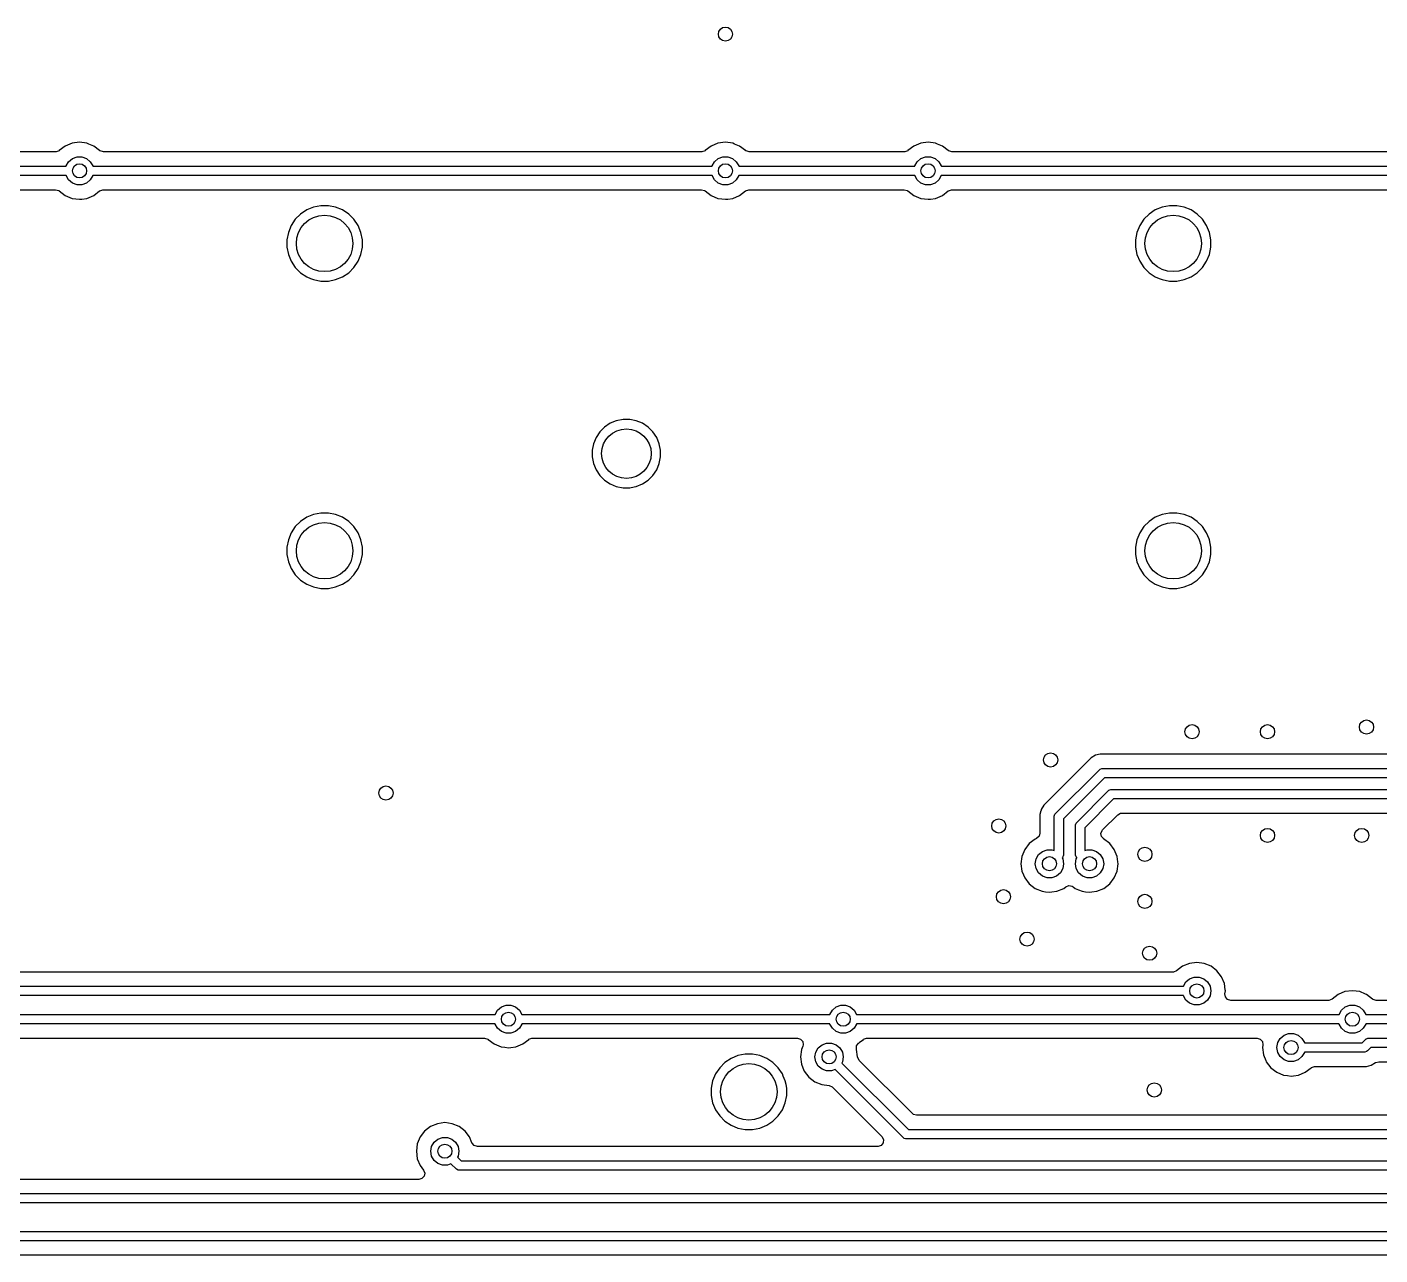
# Model space of a CAD drawing. Extents: x 0.7 to 11, y -6.1 to -1.6.
# Drawn here: x 4.401 to 5.531, y -4.819 to -3.793 of the extents above; entities that cross this region are included whole.
import ezdxf

# ---------------------------------------------------------------- set-up
doc = ezdxf.new("R2010")
doc.units = 0
doc.header["$MEASUREMENT"] = 0
doc.layers.add('BLACK', color=7, linetype='CONTINUOUS')

msp = doc.modelspace()

# ---------------------------------------------------------------- linework, layer by layer
at = {"layer": 'BLACK', "linetype": 'CONTINUOUS'}
for p, q in [((4.4249, -3.8976), (3.7601, -3.8976)), ((4.4253, -3.8976), (4.4249, -3.8976)), ((4.4279, -3.8966), (4.4253, -3.8976)), ((4.428, -3.8965), (4.4279, -3.8966)), ((4.433, -3.8927), (4.428, -3.8965)), ((4.428, -3.8965), (4.428, -3.8965)), ((4.4387, -3.8904), (4.433, -3.8927)), ((4.433, -3.8927), (4.433, -3.8927)), ((4.4449, -3.8895), (4.4387, -3.8904)), ((4.4387, -3.8904), (4.4387, -3.8904)), ((4.4511, -3.8904), (4.4449, -3.8895)), ((4.4449, -3.8895), (4.4449, -3.8895)), ((4.4527, -3.891), (4.4511, -3.8904)), ((4.4511, -3.8904), (4.4511, -3.8904)), ((4.4568, -3.8927), (4.4527, -3.891)), ((4.4617, -3.8965), (4.4568, -3.8927)), ((4.4619, -3.8966), (4.4617, -3.8965)), ((4.4617, -3.8965), (4.4617, -3.8965)), ((4.4622, -3.8968), (4.4619, -3.8966)), ((4.4648, -3.8976), (4.4622, -3.8968)), ((4.9643, -3.8976), (4.4648, -3.8976)), ((4.9647, -3.8976), (4.9643, -3.8976)), ((4.9673, -3.8966), (4.9647, -3.8976)), ((4.9674, -3.8965), (4.9673, -3.8966)), ((4.9723, -3.8927), (4.9674, -3.8965)), ((4.9674, -3.8965), (4.9674, -3.8965)), ((4.9781, -3.8904), (4.9723, -3.8927)), ((4.9723, -3.8927), (4.9723, -3.8927)), ((4.9843, -3.8895), (4.9781, -3.8904)), ((4.9781, -3.8904), (4.9781, -3.8904)), ((4.9904, -3.8904), (4.9843, -3.8895)), ((4.9843, -3.8895), (4.9843, -3.8895)), ((4.992, -3.891), (4.9904, -3.8904)), ((4.9904, -3.8904), (4.9904, -3.8904)), ((4.9962, -3.8927), (4.992, -3.891)), ((5.0011, -3.8965), (4.9962, -3.8927)), ((5.0012, -3.8966), (5.0011, -3.8965)), ((5.0011, -3.8965), (5.0011, -3.8965)), ((5.0016, -3.8968), (5.0012, -3.8966)), ((5.0042, -3.8976), (5.0016, -3.8968)), ((5.1336, -3.8976), (5.0042, -3.8976)), ((5.134, -3.8976), (5.1336, -3.8976)), ((5.1366, -3.8966), (5.134, -3.8976)), ((5.1367, -3.8965), (5.1366, -3.8966)), ((5.1416, -3.8927), (5.1367, -3.8965)), ((5.1367, -3.8965), (5.1367, -3.8965)), ((5.1474, -3.8904), (5.1416, -3.8927)), ((5.1416, -3.8927), (5.1416, -3.8927)), ((5.1535, -3.8895), (5.1474, -3.8904)), ((5.1474, -3.8904), (5.1474, -3.8904)), ((5.1597, -3.8904), (5.1535, -3.8895)), ((5.1535, -3.8895), (5.1535, -3.8895)), ((5.1613, -3.891), (5.1597, -3.8904)), ((5.1597, -3.8904), (5.1597, -3.8904)), ((5.1655, -3.8927), (5.1613, -3.891)), ((5.1704, -3.8965), (5.1655, -3.8927)), ((5.1705, -3.8966), (5.1704, -3.8965)), ((5.1704, -3.8965), (5.1704, -3.8965)), ((5.1708, -3.8968), (5.1705, -3.8966)), ((5.1735, -3.8976), (5.1708, -3.8968)), ((5.8423, -3.8976), (5.1735, -3.8976)), ((4.4338, -3.9093), (4.4358, -3.9058)), ((4.4358, -3.9058), (4.439, -3.9032)), ((4.439, -3.9032), (4.4428, -3.9018)), ((4.4428, -3.9018), (4.4469, -3.9018)), ((4.4469, -3.9018), (4.4508, -3.9032)), ((4.4508, -3.9032), (4.4539, -3.9058)), ((4.4539, -3.9058), (4.456, -3.9093)), ((4.9732, -3.9093), (4.9752, -3.9058)), ((4.9752, -3.9058), (4.9783, -3.9032)), ((4.9783, -3.9032), (4.9822, -3.9018)), ((4.9822, -3.9018), (4.9863, -3.9018)), ((4.9863, -3.9018), (4.9902, -3.9032)), ((4.9902, -3.9032), (4.9933, -3.9058)), ((4.9933, -3.9058), (4.9954, -3.9093)), ((5.1424, -3.9093), (5.1445, -3.9058)), ((5.1445, -3.9058), (5.1476, -3.9032)), ((5.1476, -3.9032), (5.1515, -3.9018)), ((5.1515, -3.9018), (5.1556, -3.9018)), ((5.1556, -3.9018), (5.1594, -3.9032)), ((5.1594, -3.9032), (5.1626, -3.9058)), ((5.1626, -3.9058), (5.1646, -3.9093)), ((3.7513, -3.9095), (4.4338, -3.9095)), ((4.4338, -3.9172), (3.7513, -3.9173)), ((4.4338, -3.9095), (4.4338, -3.9093)), ((4.4338, -3.9174), (4.4338, -3.9172)), ((4.4358, -3.921), (4.4338, -3.9174)), ((4.456, -3.9174), (4.4539, -3.921)), ((4.456, -3.9093), (4.456, -3.9095)), ((4.456, -3.9095), (4.9731, -3.9095)), ((4.9731, -3.9172), (4.456, -3.9173)), ((4.456, -3.9173), (4.456, -3.9174)), ((4.9731, -3.9095), (4.9732, -3.9093)), ((4.9732, -3.9174), (4.9731, -3.9172)), ((4.9752, -3.921), (4.9732, -3.9174)), ((4.9954, -3.9174), (4.9933, -3.921)), ((4.9954, -3.9093), (4.9954, -3.9095)), ((4.9954, -3.9095), (5.1424, -3.9095)), ((5.1424, -3.9173), (4.9954, -3.9173)), ((4.9954, -3.9173), (4.9954, -3.9174)), ((5.1424, -3.9095), (5.1424, -3.9093)), ((5.1424, -3.9174), (5.1424, -3.9173)), ((5.1445, -3.921), (5.1424, -3.9174)), ((5.1646, -3.9174), (5.1626, -3.921)), ((5.1646, -3.9093), (5.1647, -3.9095)), ((5.1647, -3.9173), (5.1646, -3.9174)), ((5.1647, -3.9095), (5.8511, -3.9095)), ((5.8511, -3.9172), (5.1647, -3.9173)), ((3.7601, -3.9292), (4.4249, -3.9292)), ((4.4249, -3.9292), (4.4276, -3.9299)), ((4.4276, -3.9299), (4.4279, -3.9302)), ((4.4279, -3.9302), (4.428, -3.9302)), ((4.428, -3.9302), (4.428, -3.9302)), ((4.428, -3.9302), (4.433, -3.934)), ((4.439, -3.9236), (4.4358, -3.921)), ((4.4428, -3.925), (4.439, -3.9236)), ((4.4469, -3.925), (4.4428, -3.925)), ((4.4508, -3.9236), (4.4469, -3.925)), ((4.4539, -3.921), (4.4508, -3.9236)), ((4.4568, -3.934), (4.4617, -3.9302)), ((4.4617, -3.9302), (4.4617, -3.9302)), ((4.4617, -3.9302), (4.4619, -3.9302)), ((4.4619, -3.9302), (4.4644, -3.9292)), ((4.4644, -3.9292), (4.4648, -3.9292)), ((4.4648, -3.9292), (4.9643, -3.9292)), ((4.9643, -3.9292), (4.9669, -3.9299)), ((4.9669, -3.9299), (4.9673, -3.9302)), ((4.9673, -3.9302), (4.9674, -3.9302)), ((4.9674, -3.9302), (4.9674, -3.9302)), ((4.9674, -3.9302), (4.9723, -3.934)), ((4.9783, -3.9236), (4.9752, -3.921)), ((4.9822, -3.925), (4.9783, -3.9236)), ((4.9863, -3.925), (4.9822, -3.925)), ((4.9902, -3.9236), (4.9863, -3.925)), ((4.9933, -3.921), (4.9902, -3.9236)), ((4.9962, -3.934), (5.0011, -3.9302)), ((5.0011, -3.9302), (5.0011, -3.9302)), ((5.0011, -3.9302), (5.0012, -3.9302)), ((5.0012, -3.9302), (5.0038, -3.9292)), ((5.0038, -3.9292), (5.0042, -3.9292)), ((5.0042, -3.9292), (5.1336, -3.9292)), ((5.1336, -3.9292), (5.1362, -3.9299)), ((5.1362, -3.9299), (5.1366, -3.9302)), ((5.1366, -3.9302), (5.1367, -3.9302)), ((5.1367, -3.9302), (5.1367, -3.9302)), ((5.1367, -3.9302), (5.1416, -3.934)), ((5.1476, -3.9236), (5.1445, -3.921)), ((5.1515, -3.925), (5.1476, -3.9236)), ((5.1556, -3.925), (5.1515, -3.925)), ((5.1594, -3.9236), (5.1556, -3.925)), ((5.1626, -3.921), (5.1594, -3.9236)), ((5.1655, -3.934), (5.1704, -3.9302)), ((5.1704, -3.9302), (5.1704, -3.9302)), ((5.1704, -3.9302), (5.1705, -3.9302)), ((5.1705, -3.9302), (5.1731, -3.9292)), ((5.1731, -3.9292), (5.1735, -3.9292)), ((5.1735, -3.9292), (5.8423, -3.9292)), ((4.433, -3.934), (4.4387, -3.9364)), ((4.4387, -3.9364), (4.4418, -3.9368)), ((4.4418, -3.9368), (4.4449, -3.9372)), ((4.4449, -3.9372), (4.4469, -3.937)), ((4.4449, -3.9372), (4.4449, -3.9372)), ((4.4449, -3.9372), (4.4449, -3.9372)), ((4.4469, -3.937), (4.4511, -3.9364)), ((4.4511, -3.9364), (4.4568, -3.934)), ((4.6465, -3.9425), (4.6404, -3.9437)), ((4.6527, -3.9425), (4.6465, -3.9425)), ((4.6465, -3.9425), (4.6465, -3.9425)), ((4.6588, -3.9437), (4.6527, -3.9425)), ((4.6527, -3.9425), (4.6527, -3.9425)), ((4.9723, -3.934), (4.9781, -3.9364)), ((4.9781, -3.9364), (4.9812, -3.9368)), ((4.9812, -3.9368), (4.9843, -3.9372)), ((4.9843, -3.9372), (4.9863, -3.937)), ((4.9843, -3.9372), (4.9843, -3.9372)), ((4.9843, -3.9372), (4.9843, -3.9372)), ((4.9863, -3.937), (4.9904, -3.9364)), ((4.9904, -3.9364), (4.9962, -3.934)), ((5.1416, -3.934), (5.1474, -3.9364)), ((5.1474, -3.9364), (5.1505, -3.9368)), ((5.1505, -3.9368), (5.1535, -3.9372)), ((5.1535, -3.9372), (5.1556, -3.937)), ((5.1535, -3.9372), (5.1535, -3.9372)), ((5.1535, -3.9372), (5.1535, -3.9372)), ((5.1556, -3.937), (5.1597, -3.9364)), ((5.1597, -3.9364), (5.1655, -3.934)), ((5.3552, -3.9425), (5.3491, -3.9437)), ((5.3614, -3.9425), (5.3552, -3.9425)), ((5.3552, -3.9425), (5.3552, -3.9425)), ((5.3675, -3.9437), (5.3614, -3.9425)), ((5.3614, -3.9425), (5.3614, -3.9425)), ((4.6251, -3.9539), (4.6217, -3.9591)), ((4.6295, -3.9495), (4.6251, -3.9539)), ((4.6251, -3.9539), (4.6251, -3.9539)), ((4.6347, -3.9461), (4.6295, -3.9495)), ((4.6295, -3.9495), (4.6295, -3.9495)), ((4.6404, -3.9437), (4.6347, -3.9461)), ((4.6347, -3.9461), (4.6347, -3.9461)), ((4.6404, -3.9437), (4.6404, -3.9437)), ((4.6645, -3.9461), (4.6588, -3.9437)), ((4.6588, -3.9437), (4.6588, -3.9437)), ((4.6697, -3.9495), (4.6645, -3.9461)), ((4.6645, -3.9461), (4.6645, -3.9461)), ((4.6741, -3.9539), (4.6697, -3.9495)), ((4.6697, -3.9495), (4.6697, -3.9495)), ((4.6775, -3.9591), (4.6741, -3.9539)), ((4.6741, -3.9539), (4.6741, -3.9539)), ((5.3338, -3.9539), (5.3303, -3.9591)), ((5.3382, -3.9495), (5.3338, -3.9539)), ((5.3338, -3.9539), (5.3338, -3.9539)), ((5.3433, -3.9461), (5.3382, -3.9495)), ((5.3382, -3.9495), (5.3382, -3.9495)), ((5.3491, -3.9437), (5.3433, -3.9461)), ((5.3433, -3.9461), (5.3433, -3.9461)), ((5.3491, -3.9437), (5.3491, -3.9437)), ((5.3732, -3.9461), (5.3675, -3.9437)), ((5.3675, -3.9437), (5.3675, -3.9437)), ((5.3784, -3.9495), (5.3732, -3.9461)), ((5.3732, -3.9461), (5.3732, -3.9461)), ((5.3827, -3.9539), (5.3784, -3.9495)), ((5.3784, -3.9495), (5.3784, -3.9495)), ((5.3862, -3.9591), (5.3827, -3.9539)), ((5.3827, -3.9539), (5.3827, -3.9539)), ((4.6193, -3.9648), (4.6181, -3.9709)), ((4.6217, -3.9591), (4.6193, -3.9648)), ((4.6193, -3.9648), (4.6193, -3.9648)), ((4.6217, -3.9591), (4.6217, -3.9591)), ((4.6799, -3.9648), (4.6775, -3.9591)), ((4.6775, -3.9591), (4.6775, -3.9591)), ((4.6811, -3.9709), (4.6799, -3.9648)), ((4.6799, -3.9648), (4.6799, -3.9648)), ((4.6799, -3.9648), (4.6799, -3.9648)), ((5.328, -3.9648), (5.3268, -3.9709)), ((5.3303, -3.9591), (5.328, -3.9648)), ((5.328, -3.9648), (5.328, -3.9648)), ((5.3303, -3.9591), (5.3303, -3.9591)), ((5.3886, -3.9648), (5.3862, -3.9591)), ((5.3862, -3.9591), (5.3862, -3.9591)), ((5.3898, -3.9709), (5.3886, -3.9648)), ((5.3886, -3.9648), (5.3886, -3.9648)), ((5.3886, -3.9648), (5.3886, -3.9648)), ((4.6181, -3.9709), (4.6181, -3.9771)), ((4.6811, -3.9771), (4.6811, -3.9709)), ((4.6811, -3.9709), (4.6811, -3.9709)), ((4.6811, -3.9709), (4.6811, -3.9709)), ((5.3268, -3.9709), (5.3268, -3.9771)), ((5.3898, -3.9771), (5.3898, -3.9709)), ((5.3898, -3.9709), (5.3898, -3.9709)), ((5.3898, -3.9709), (5.3898, -3.9709)), ((4.6181, -3.9771), (4.6193, -3.9832)), ((4.6193, -3.9832), (4.6193, -3.9832)), ((4.6193, -3.9832), (4.6217, -3.9889)), ((4.6775, -3.9889), (4.6799, -3.9832)), ((4.6799, -3.9832), (4.6811, -3.9771)), ((5.3268, -3.9771), (5.328, -3.9832)), ((5.328, -3.9832), (5.328, -3.9832)), ((5.328, -3.9832), (5.3303, -3.9889)), ((5.3862, -3.9889), (5.3886, -3.9832)), ((5.3886, -3.9832), (5.3898, -3.9771)), ((4.6217, -3.9889), (4.6217, -3.9889)), ((4.6217, -3.9889), (4.6251, -3.9941)), ((4.6251, -3.9941), (4.6251, -3.9941)), ((4.6251, -3.9941), (4.6295, -3.9985)), ((4.6295, -3.9985), (4.6295, -3.9985)), ((4.6295, -3.9985), (4.6347, -4.0019)), ((4.6645, -4.0019), (4.6697, -3.9985)), ((4.6697, -3.9985), (4.6741, -3.9941)), ((4.6741, -3.9941), (4.6775, -3.9889)), ((5.3303, -3.9889), (5.3303, -3.9889)), ((5.3303, -3.9889), (5.3338, -3.9941)), ((5.3338, -3.9941), (5.3338, -3.9941)), ((5.3338, -3.9941), (5.3382, -3.9985)), ((5.3382, -3.9985), (5.3382, -3.9985)), ((5.3382, -3.9985), (5.3433, -4.0019)), ((5.3732, -4.0019), (5.3784, -3.9985)), ((5.3784, -3.9985), (5.3827, -3.9941)), ((5.3827, -3.9941), (5.3862, -3.9889)), ((4.6347, -4.0019), (4.6347, -4.0019)), ((4.6347, -4.0019), (4.6378, -4.0033)), ((4.6378, -4.0033), (4.6404, -4.0043)), ((4.6404, -4.0043), (4.6465, -4.0055)), ((4.6465, -4.0055), (4.6465, -4.0055)), ((4.6465, -4.0055), (4.6465, -4.0055)), ((4.6465, -4.0055), (4.6527, -4.0055)), ((4.6527, -4.0055), (4.6588, -4.0043)), ((4.6527, -4.0055), (4.6527, -4.0055)), ((4.6588, -4.0043), (4.6645, -4.0019)), ((5.3433, -4.0019), (5.3433, -4.0019)), ((5.3433, -4.0019), (5.3465, -4.0033)), ((5.3465, -4.0033), (5.3491, -4.0043)), ((5.3491, -4.0043), (5.3552, -4.0055)), ((5.3552, -4.0055), (5.3552, -4.0055)), ((5.3552, -4.0055), (5.3552, -4.0055)), ((5.3552, -4.0055), (5.3614, -4.0055)), ((5.3614, -4.0055), (5.3675, -4.0043)), ((5.3614, -4.0055), (5.3614, -4.0055)), ((5.3675, -4.0043), (5.3732, -4.0019)), ((4.8932, -4.1221), (4.888, -4.1243)), ((4.8988, -4.121), (4.8932, -4.1221)), ((4.8932, -4.1221), (4.8932, -4.1221)), ((4.9044, -4.121), (4.8988, -4.121)), ((4.8988, -4.121), (4.8988, -4.121)), ((4.9099, -4.1221), (4.9044, -4.121)), ((4.9044, -4.121), (4.9044, -4.121)), ((4.9151, -4.1243), (4.9099, -4.1221)), ((4.9099, -4.1221), (4.9099, -4.1221)), ((4.8794, -4.1314), (4.8763, -4.1361)), ((4.8834, -4.1274), (4.8794, -4.1314)), ((4.8794, -4.1314), (4.8794, -4.1314)), ((4.888, -4.1243), (4.8834, -4.1274)), ((4.8834, -4.1274), (4.8834, -4.1274)), ((4.888, -4.1243), (4.888, -4.1243)), ((4.9198, -4.1274), (4.9151, -4.1243)), ((4.9151, -4.1243), (4.9151, -4.1243)), ((4.9238, -4.1314), (4.9198, -4.1274)), ((4.9198, -4.1274), (4.9198, -4.1274)), ((4.9269, -4.1361), (4.9238, -4.1314)), ((4.9238, -4.1314), (4.9238, -4.1314)), ((4.8741, -4.1413), (4.873, -4.1468)), ((4.8763, -4.1361), (4.8741, -4.1413)), ((4.8741, -4.1413), (4.8741, -4.1413)), ((4.8763, -4.1361), (4.8763, -4.1361)), ((4.929, -4.1413), (4.9269, -4.1361)), ((4.9269, -4.1361), (4.9269, -4.1361)), ((4.9269, -4.1361), (4.9269, -4.1361)), ((4.9301, -4.1468), (4.929, -4.1413)), ((4.929, -4.1413), (4.929, -4.1413)), ((4.929, -4.1413), (4.929, -4.1413)), ((4.873, -4.1468), (4.873, -4.1468)), ((4.873, -4.1468), (4.873, -4.1524)), ((4.873, -4.1524), (4.873, -4.1524)), ((4.873, -4.1524), (4.873, -4.1524)), ((4.873, -4.1524), (4.8741, -4.1579)), ((4.929, -4.1579), (4.9301, -4.1524)), ((4.9301, -4.1524), (4.9301, -4.1468)), ((4.9301, -4.1468), (4.9301, -4.1468)), ((4.9301, -4.1524), (4.9301, -4.1524)), ((4.8741, -4.1579), (4.8741, -4.1579)), ((4.8741, -4.1579), (4.8763, -4.1631)), ((4.8763, -4.1631), (4.8763, -4.1631)), ((4.8763, -4.1631), (4.8794, -4.1678)), ((4.8794, -4.1678), (4.8794, -4.1678)), ((4.8794, -4.1678), (4.8834, -4.1718)), ((4.9198, -4.1718), (4.9238, -4.1678)), ((4.9238, -4.1678), (4.9269, -4.1631)), ((4.9269, -4.1631), (4.929, -4.1579)), ((4.8834, -4.1718), (4.8834, -4.1718)), ((4.8834, -4.1718), (4.888, -4.1749)), ((4.888, -4.1749), (4.888, -4.1749)), ((4.888, -4.1749), (4.888, -4.1749)), ((4.888, -4.1749), (4.8932, -4.1771)), ((4.8932, -4.1771), (4.8932, -4.1771)), ((4.8932, -4.1771), (4.8932, -4.1771)), ((4.8932, -4.1771), (4.8988, -4.1782)), ((4.8988, -4.1782), (4.8988, -4.1782)), ((4.8988, -4.1782), (4.9044, -4.1782)), ((4.9044, -4.1782), (4.9081, -4.1774)), ((4.9081, -4.1774), (4.9099, -4.1771)), ((4.9099, -4.1771), (4.9151, -4.1749)), ((4.9151, -4.1749), (4.9198, -4.1718)), ((4.6347, -4.2028), (4.6295, -4.2062)), ((4.6404, -4.2004), (4.6347, -4.2028)), ((4.6347, -4.2028), (4.6347, -4.2028)), ((4.6465, -4.1992), (4.6404, -4.2004)), ((4.6404, -4.2004), (4.6404, -4.2004)), ((4.6527, -4.1992), (4.6465, -4.1992)), ((4.6465, -4.1992), (4.6465, -4.1992)), ((4.6588, -4.2004), (4.6527, -4.1992)), ((4.6527, -4.1992), (4.6527, -4.1992)), ((4.6645, -4.2028), (4.6588, -4.2004)), ((4.6588, -4.2004), (4.6588, -4.2004)), ((4.6697, -4.2062), (4.6645, -4.2028)), ((4.6645, -4.2028), (4.6645, -4.2028)), ((5.3433, -4.2028), (5.3382, -4.2062)), ((5.3491, -4.2004), (5.3433, -4.2028)), ((5.3433, -4.2028), (5.3433, -4.2028)), ((5.3552, -4.1992), (5.3491, -4.2004)), ((5.3491, -4.2004), (5.3491, -4.2004)), ((5.3614, -4.1992), (5.3552, -4.1992)), ((5.3552, -4.1992), (5.3552, -4.1992)), ((5.3675, -4.2004), (5.3614, -4.1992)), ((5.3614, -4.1992), (5.3614, -4.1992)), ((5.3732, -4.2028), (5.3675, -4.2004)), ((5.3675, -4.2004), (5.3675, -4.2004)), ((5.3784, -4.2062), (5.3732, -4.2028)), ((5.3732, -4.2028), (5.3732, -4.2028)), ((4.6251, -4.2106), (4.6217, -4.2158)), ((4.6295, -4.2062), (4.6251, -4.2106)), ((4.6251, -4.2106), (4.6251, -4.2106)), ((4.6295, -4.2062), (4.6295, -4.2062)), ((4.6741, -4.2106), (4.6697, -4.2062)), ((4.6697, -4.2062), (4.6697, -4.2062)), ((4.6775, -4.2158), (4.6741, -4.2106)), ((4.6741, -4.2106), (4.6741, -4.2106)), ((5.3338, -4.2106), (5.3303, -4.2158)), ((5.3382, -4.2062), (5.3338, -4.2106)), ((5.3338, -4.2106), (5.3338, -4.2106)), ((5.3382, -4.2062), (5.3382, -4.2062)), ((5.3827, -4.2106), (5.3784, -4.2062)), ((5.3784, -4.2062), (5.3784, -4.2062)), ((5.3862, -4.2158), (5.3827, -4.2106)), ((5.3827, -4.2106), (5.3827, -4.2106)), ((4.6193, -4.2215), (4.6181, -4.2276)), ((4.6217, -4.2158), (4.6193, -4.2215)), ((4.6193, -4.2215), (4.6193, -4.2215)), ((4.6217, -4.2158), (4.6217, -4.2158)), ((4.6796, -4.2207), (4.6775, -4.2158)), ((4.6775, -4.2158), (4.6775, -4.2158)), ((4.6799, -4.2215), (4.6796, -4.2207)), ((4.6811, -4.2276), (4.6799, -4.2215)), ((4.6799, -4.2215), (4.6799, -4.2215)), ((5.328, -4.2215), (5.3268, -4.2276)), ((5.3303, -4.2158), (5.328, -4.2215)), ((5.328, -4.2215), (5.328, -4.2215)), ((5.3303, -4.2158), (5.3303, -4.2158)), ((5.3882, -4.2207), (5.3862, -4.2158)), ((5.3862, -4.2158), (5.3862, -4.2158)), ((5.3886, -4.2215), (5.3882, -4.2207)), ((5.3898, -4.2276), (5.3886, -4.2215)), ((5.3886, -4.2215), (5.3886, -4.2215)), ((4.6181, -4.2276), (4.6181, -4.2338)), ((4.6181, -4.2338), (4.6193, -4.2399)), ((4.6799, -4.2399), (4.6811, -4.2338)), ((4.6811, -4.2338), (4.6811, -4.2276)), ((4.6811, -4.2276), (4.6811, -4.2276)), ((4.6811, -4.2276), (4.6811, -4.2276)), ((5.3268, -4.2276), (5.3268, -4.2338)), ((5.3268, -4.2338), (5.328, -4.2399)), ((5.3886, -4.2399), (5.3898, -4.2338)), ((5.3898, -4.2338), (5.3898, -4.2276)), ((5.3898, -4.2276), (5.3898, -4.2276)), ((5.3898, -4.2276), (5.3898, -4.2276)), ((4.6193, -4.2399), (4.6193, -4.2399)), ((4.6193, -4.2399), (4.6217, -4.2456)), ((4.6217, -4.2456), (4.6217, -4.2456)), ((4.6217, -4.2456), (4.6251, -4.2508)), ((4.6741, -4.2508), (4.6775, -4.2456)), ((4.6775, -4.2456), (4.6799, -4.2399)), ((5.328, -4.2399), (5.328, -4.2399)), ((5.328, -4.2399), (5.3303, -4.2456)), ((5.3303, -4.2456), (5.3303, -4.2456)), ((5.3303, -4.2456), (5.3338, -4.2508)), ((5.3827, -4.2508), (5.3862, -4.2456)), ((5.3862, -4.2456), (5.3886, -4.2399)), ((4.6251, -4.2508), (4.6251, -4.2508)), ((4.6251, -4.2508), (4.6295, -4.2552)), ((4.6295, -4.2552), (4.6295, -4.2552)), ((4.6295, -4.2552), (4.6347, -4.2586)), ((4.6347, -4.2586), (4.6347, -4.2586)), ((4.6347, -4.2586), (4.6404, -4.261)), ((4.6588, -4.261), (4.6645, -4.2586)), ((4.6645, -4.2586), (4.6697, -4.2552)), ((4.6697, -4.2552), (4.6741, -4.2508)), ((5.3338, -4.2508), (5.3338, -4.2508)), ((5.3338, -4.2508), (5.3382, -4.2552)), ((5.3382, -4.2552), (5.3382, -4.2552)), ((5.3382, -4.2552), (5.3433, -4.2586)), ((5.3433, -4.2586), (5.3433, -4.2586)), ((5.3433, -4.2586), (5.3491, -4.261)), ((5.3675, -4.261), (5.3732, -4.2586)), ((5.3732, -4.2586), (5.3784, -4.2552)), ((5.3784, -4.2552), (5.3827, -4.2508)), ((4.6404, -4.261), (4.6404, -4.261)), ((4.6404, -4.261), (4.6465, -4.2622)), ((4.6465, -4.2622), (4.6465, -4.2622)), ((4.6465, -4.2622), (4.6465, -4.2622)), ((4.6465, -4.2622), (4.6527, -4.2622)), ((4.6527, -4.2622), (4.6588, -4.261)), ((4.6527, -4.2622), (4.6527, -4.2622)), ((5.3491, -4.261), (5.3491, -4.261)), ((5.3491, -4.261), (5.3552, -4.2622)), ((5.3552, -4.2622), (5.3552, -4.2622)), ((5.3552, -4.2622), (5.3552, -4.2622)), ((5.3552, -4.2622), (5.3614, -4.2622)), ((5.3614, -4.2622), (5.3675, -4.261)), ((5.3614, -4.2622), (5.3614, -4.2622)), ((5.2898, -4.4037), (5.2502, -4.4433)), ((5.2934, -4.4016), (5.2898, -4.4037)), ((5.2974, -4.4006), (5.2934, -4.4016)), ((5.2934, -4.4016), (5.2934, -4.4016)), ((5.2934, -4.4016), (5.2934, -4.4016)), ((5.3016, -4.4006), (5.2974, -4.4006)), ((5.2974, -4.4006), (5.2974, -4.4006)), ((5.3019, -4.4006), (5.3016, -4.4006)), ((10.6319, -4.4006), (5.3019, -4.4006)), ((5.3019, -4.4006), (5.3019, -4.4006)), ((5.2595, -4.4508), (5.2967, -4.4136)), ((5.2967, -4.4136), (5.2973, -4.4131)), ((5.2973, -4.4131), (5.2987, -4.4125)), ((5.2987, -4.4125), (10.6417, -4.4124)), ((5.301, -4.4203), (5.2667, -4.4547)), ((10.641, -4.4202), (5.301, -4.4203)), ((5.2772, -4.4582), (5.304, -4.4313)), ((5.3083, -4.438), (5.2844, -4.4621)), ((5.304, -4.4313), (5.3046, -4.4308)), ((5.3046, -4.4308), (5.3061, -4.4302)), ((5.3061, -4.4302), (10.6417, -4.4301)), ((10.641, -4.4379), (5.3083, -4.438)), ((5.2478, -4.448), (5.247, -4.4509)), ((5.247, -4.4509), (5.247, -4.4665)), ((5.2479, -4.4477), (5.2478, -4.448)), ((5.2478, -4.448), (5.2478, -4.448)), ((5.2478, -4.448), (5.2478, -4.448)), ((5.2481, -4.4469), (5.2479, -4.4477)), ((5.2502, -4.4433), (5.2481, -4.4469)), ((5.2502, -4.4433), (5.2502, -4.4433)), ((5.2589, -4.4523), (5.2595, -4.4508)), ((5.2993, -4.4638), (5.3119, -4.4513)), ((5.3119, -4.4513), (5.3143, -4.4499)), ((5.3143, -4.4499), (5.3154, -4.4498)), ((5.3154, -4.4498), (7.4466, -4.4498)), ((5.2589, -4.453), (5.2589, -4.4523)), ((5.2589, -4.4812), (5.2589, -4.453)), ((5.2667, -4.4547), (5.2667, -4.4843)), ((5.2766, -4.4604), (5.2767, -4.4596)), ((5.2767, -4.485), (5.2766, -4.4604)), ((5.2767, -4.4596), (5.2772, -4.4582)), ((5.2844, -4.4621), (5.2844, -4.4812)), ((5.243, -4.4715), (5.2381, -4.4753)), ((5.244, -4.4711), (5.243, -4.4715)), ((5.243, -4.4715), (5.243, -4.4715)), ((5.2442, -4.471), (5.244, -4.4711)), ((5.2463, -4.4692), (5.2442, -4.471)), ((5.247, -4.4665), (5.2463, -4.4692)), ((5.2979, -4.4668), (5.299, -4.4643)), ((5.2985, -4.4695), (5.2979, -4.4668)), ((5.3001, -4.4712), (5.2985, -4.4695)), ((5.299, -4.4643), (5.2993, -4.4638)), ((5.3001, -4.4713), (5.3001, -4.4712)), ((5.3052, -4.4753), (5.3001, -4.4713)), ((5.2343, -4.4802), (5.2319, -4.486)), ((5.2381, -4.4753), (5.2343, -4.4802)), ((5.2438, -4.4881), (5.2459, -4.4845)), ((5.2459, -4.4845), (5.249, -4.4819)), ((5.249, -4.4819), (5.2529, -4.4805)), ((5.2529, -4.4805), (5.257, -4.4805)), ((5.257, -4.4805), (5.2589, -4.4812)), ((5.2667, -4.485), (5.2663, -4.4858)), ((5.2667, -4.4843), (5.2667, -4.485)), ((5.2772, -4.4864), (5.2767, -4.485)), ((5.2844, -4.4812), (5.2863, -4.4805)), ((5.2863, -4.4805), (5.2904, -4.4805)), ((5.2904, -4.4805), (5.2943, -4.4819)), ((5.2943, -4.4819), (5.2974, -4.4845)), ((5.2974, -4.4845), (5.2995, -4.4881)), ((5.309, -4.4802), (5.3052, -4.4753)), ((5.3052, -4.4753), (5.3052, -4.4753)), ((5.3052, -4.4753), (5.3052, -4.4753)), ((5.3114, -4.486), (5.309, -4.4802)), ((5.2319, -4.486), (5.2311, -4.4921)), ((5.2311, -4.4921), (5.2311, -4.4921)), ((5.2311, -4.4921), (5.2319, -4.4983)), ((5.2319, -4.486), (5.2319, -4.486)), ((5.2431, -4.4921), (5.2438, -4.4881)), ((5.2438, -4.4962), (5.2431, -4.4921)), ((5.2459, -4.4997), (5.2438, -4.4962)), ((5.266, -4.4962), (5.264, -4.4997)), ((5.2661, -4.4864), (5.2654, -4.4871)), ((5.2654, -4.4871), (5.266, -4.4881)), ((5.266, -4.4881), (5.2667, -4.4921)), ((5.2667, -4.4921), (5.266, -4.4962)), ((5.2663, -4.4858), (5.2661, -4.4864)), ((5.2766, -4.4921), (5.2773, -4.4881)), ((5.2773, -4.4962), (5.2766, -4.4921)), ((5.2777, -4.487), (5.2772, -4.4864)), ((5.2773, -4.4881), (5.2778, -4.4871)), ((5.2793, -4.4997), (5.2773, -4.4962)), ((5.2778, -4.4871), (5.2777, -4.487)), ((5.2995, -4.4962), (5.2974, -4.4997)), ((5.2995, -4.4881), (5.3002, -4.4921)), ((5.3002, -4.4921), (5.2995, -4.4962)), ((5.312, -4.4905), (5.3114, -4.486)), ((5.3114, -4.486), (5.3114, -4.486)), ((5.3114, -4.4983), (5.3122, -4.4921)), ((5.3122, -4.4921), (5.312, -4.4905)), ((5.2319, -4.4983), (5.2319, -4.4983)), ((5.2319, -4.4983), (5.2332, -4.5014)), ((5.2332, -4.5014), (5.2343, -4.504)), ((5.2343, -4.504), (5.2381, -4.509)), ((5.249, -4.5024), (5.2459, -4.4997)), ((5.2529, -4.5038), (5.249, -4.5024)), ((5.257, -4.5038), (5.2529, -4.5038)), ((5.2608, -4.5024), (5.257, -4.5038)), ((5.264, -4.4997), (5.2608, -4.5024)), ((5.2825, -4.5024), (5.2793, -4.4997)), ((5.2863, -4.5038), (5.2825, -4.5024)), ((5.2904, -4.5038), (5.2863, -4.5038)), ((5.2943, -4.5024), (5.2904, -4.5038)), ((5.2974, -4.4997), (5.2943, -4.5024)), ((5.3052, -4.509), (5.309, -4.504)), ((5.309, -4.504), (5.3114, -4.4983)), ((5.2381, -4.509), (5.243, -4.5128)), ((5.243, -4.5128), (5.2487, -4.5152)), ((5.2487, -4.5152), (5.2515, -4.5155)), ((5.2515, -4.5155), (5.2549, -4.516)), ((5.2549, -4.516), (5.257, -4.5157)), ((5.2549, -4.516), (5.2549, -4.516)), ((5.2549, -4.516), (5.2549, -4.516)), ((5.257, -4.5157), (5.2611, -4.5152)), ((5.2611, -4.5152), (5.2668, -4.5128)), ((5.2668, -4.5128), (5.2687, -4.5114)), ((5.2687, -4.5114), (5.2712, -4.5104)), ((5.2712, -4.5104), (5.2739, -4.5109)), ((5.2739, -4.5109), (5.2746, -4.5114)), ((5.2746, -4.5114), (5.2765, -4.5128)), ((5.2765, -4.5128), (5.2765, -4.5128)), ((5.2765, -4.5128), (5.2793, -4.514)), ((5.2793, -4.514), (5.2822, -4.5152)), ((5.2822, -4.5152), (5.285, -4.5155)), ((5.285, -4.5155), (5.2884, -4.516)), ((5.2884, -4.516), (5.2904, -4.5157)), ((5.2884, -4.516), (5.2884, -4.516)), ((5.2884, -4.516), (5.2884, -4.516)), ((5.2904, -4.5157), (5.2946, -4.5152)), ((5.2946, -4.5152), (5.3003, -4.5128)), ((5.3003, -4.5128), (5.3052, -4.509)), ((5.3718, -4.5754), (5.366, -4.5778)), ((5.378, -4.5746), (5.3718, -4.5754)), ((5.3718, -4.5754), (5.3718, -4.5754)), ((5.3841, -4.5754), (5.378, -4.5746)), ((5.378, -4.5746), (5.378, -4.5746)), ((5.3899, -4.5778), (5.3841, -4.5754)), ((5.3841, -4.5754), (5.3841, -4.5754)), ((5.358, -4.5827), (1.4924, -4.5827)), ((5.3584, -4.5826), (5.358, -4.5827)), ((5.361, -4.5816), (5.3584, -4.5826)), ((5.3611, -4.5816), (5.361, -4.5816)), ((5.366, -4.5778), (5.3611, -4.5816)), ((5.3611, -4.5816), (5.3611, -4.5816)), ((5.366, -4.5778), (5.366, -4.5778)), ((5.372, -4.5882), (5.3759, -4.5868)), ((5.3759, -4.5868), (5.38, -4.5868)), ((5.38, -4.5868), (5.3839, -4.5882)), ((5.3948, -4.5816), (5.3899, -4.5778)), ((5.3986, -4.5865), (5.3948, -4.5816)), ((5.401, -4.5923), (5.3986, -4.5865)), ((1.4836, -4.5946), (5.3668, -4.5945)), ((5.3668, -4.5945), (5.3669, -4.5944)), ((5.3669, -4.5944), (5.3689, -4.5908)), ((5.3689, -4.5908), (5.372, -4.5882)), ((5.3839, -4.5882), (5.387, -4.5908)), ((5.387, -4.5908), (5.3891, -4.5944)), ((5.3891, -4.5944), (5.3898, -4.5984)), ((5.4017, -4.5975), (5.401, -4.5923)), ((5.401, -4.5923), (5.401, -4.5923)), ((5.4018, -4.5984), (5.4017, -4.5975)), ((5.5079, -4.5982), (5.5017, -4.599)), ((5.514, -4.599), (5.5079, -4.5982)), ((5.5079, -4.5982), (5.5079, -4.5982)), ((5.3668, -4.6023), (1.4836, -4.6024)), ((5.3669, -4.6025), (5.3668, -4.6023)), ((5.3689, -4.606), (5.3669, -4.6025)), ((5.372, -4.6087), (5.3689, -4.606)), ((5.3759, -4.6101), (5.372, -4.6087)), ((5.3839, -4.6087), (5.38, -4.6101)), ((5.387, -4.606), (5.3839, -4.6087)), ((5.3891, -4.6025), (5.387, -4.606)), ((5.3898, -4.5984), (5.3891, -4.6025)), ((5.4015, -4.6007), (5.4018, -4.5984)), ((5.4015, -4.6008), (5.4015, -4.6007)), ((5.4019, -4.6034), (5.4015, -4.6008)), ((5.4037, -4.6055), (5.4019, -4.6034)), ((5.4063, -4.6063), (5.4037, -4.6055)), ((5.4879, -4.6063), (5.4063, -4.6063)), ((5.4883, -4.6063), (5.4879, -4.6063)), ((5.4909, -4.6053), (5.4883, -4.6063)), ((5.491, -4.6052), (5.4909, -4.6053)), ((5.496, -4.6014), (5.491, -4.6052)), ((5.491, -4.6052), (5.491, -4.6052)), ((5.5017, -4.599), (5.496, -4.6014)), ((5.496, -4.6014), (5.496, -4.6014)), ((5.5017, -4.599), (5.5017, -4.599)), ((5.5189, -4.601), (5.514, -4.599)), ((5.514, -4.599), (5.514, -4.599)), ((5.5198, -4.6014), (5.5189, -4.601)), ((5.5247, -4.6052), (5.5198, -4.6014)), ((5.5248, -4.6053), (5.5247, -4.6052)), ((5.5247, -4.6052), (5.5247, -4.6052)), ((5.5252, -4.6055), (5.5248, -4.6053)), ((5.5278, -4.6063), (5.5252, -4.6055)), ((6.1966, -4.6063), (5.5278, -4.6063)), ((4.0977, -4.6182), (4.792, -4.6181)), ((4.792, -4.6181), (4.7921, -4.618)), ((4.7921, -4.618), (4.7941, -4.6145)), ((4.7941, -4.6145), (4.7972, -4.6118)), ((4.7972, -4.6118), (4.8011, -4.6104)), ((4.8011, -4.6104), (4.8052, -4.6104)), ((4.8052, -4.6104), (4.8091, -4.6118)), ((4.8091, -4.6118), (4.8122, -4.6145)), ((4.8122, -4.6145), (4.8142, -4.618)), ((4.8142, -4.618), (4.8143, -4.6182)), ((4.8143, -4.6182), (5.0716, -4.6181)), ((5.0716, -4.618), (5.0736, -4.6145)), ((5.0716, -4.6181), (5.0716, -4.618)), ((5.0736, -4.6145), (5.0768, -4.6118)), ((5.0768, -4.6118), (5.0806, -4.6104)), ((5.0806, -4.6104), (5.0847, -4.6104)), ((5.0847, -4.6104), (5.0886, -4.6118)), ((5.0886, -4.6118), (5.0917, -4.6145)), ((5.0917, -4.6145), (5.0938, -4.618)), ((5.0938, -4.618), (5.0938, -4.6182)), ((5.0938, -4.6182), (5.4968, -4.6181)), ((5.38, -4.6101), (5.3759, -4.6101)), ((5.4968, -4.618), (5.4988, -4.6145)), ((5.4968, -4.6181), (5.4968, -4.618)), ((5.4988, -4.6145), (5.502, -4.6118)), ((5.502, -4.6118), (5.5058, -4.6104)), ((5.5058, -4.6104), (5.5099, -4.6104)), ((5.5099, -4.6104), (5.5138, -4.6118)), ((5.5138, -4.6118), (5.5169, -4.6145)), ((5.5169, -4.6145), (5.519, -4.618)), ((5.519, -4.618), (5.519, -4.6182)), ((5.519, -4.6182), (6.2054, -4.6181)), ((4.792, -4.6259), (4.0977, -4.626)), ((4.7921, -4.6261), (4.792, -4.6259)), ((4.7941, -4.6296), (4.7921, -4.6261)), ((4.7972, -4.6323), (4.7941, -4.6296)), ((4.8011, -4.6337), (4.7972, -4.6323)), ((4.8091, -4.6323), (4.8052, -4.6337)), ((4.8122, -4.6296), (4.8091, -4.6323)), ((4.8142, -4.6261), (4.8122, -4.6296)), ((4.8143, -4.626), (4.8142, -4.6261)), ((5.0715, -4.6259), (4.8143, -4.626)), ((5.0716, -4.6261), (5.0715, -4.6259)), ((5.0736, -4.6296), (5.0716, -4.6261)), ((5.0768, -4.6323), (5.0736, -4.6296)), ((5.0806, -4.6337), (5.0768, -4.6323)), ((5.0886, -4.6323), (5.0847, -4.6337)), ((5.0917, -4.6296), (5.0886, -4.6323)), ((5.0938, -4.6261), (5.0917, -4.6296)), ((5.4967, -4.6259), (5.0938, -4.626)), ((5.0938, -4.626), (5.0938, -4.6261)), ((5.4968, -4.6261), (5.4967, -4.6259)), ((5.4988, -4.6296), (5.4968, -4.6261)), ((5.502, -4.6323), (5.4988, -4.6296)), ((5.5058, -4.6337), (5.502, -4.6323)), ((5.5138, -4.6323), (5.5099, -4.6337)), ((5.5169, -4.6296), (5.5138, -4.6323)), ((5.519, -4.6261), (5.5169, -4.6296)), ((6.2054, -4.6259), (5.519, -4.626)), ((5.519, -4.626), (5.519, -4.6261)), ((4.1066, -4.6378), (4.7832, -4.6378)), ((4.7832, -4.6378), (4.7858, -4.6386)), ((4.7858, -4.6386), (4.7862, -4.6388)), ((4.7862, -4.6388), (4.7863, -4.6389)), ((4.7863, -4.6389), (4.7863, -4.6389)), ((4.7863, -4.6389), (4.7912, -4.6427)), ((4.7912, -4.6427), (4.797, -4.6451)), ((4.8052, -4.6337), (4.8011, -4.6337)), ((4.8093, -4.6451), (4.8151, -4.6427)), ((4.8151, -4.6427), (4.82, -4.6389)), ((4.82, -4.6389), (4.8201, -4.6388)), ((4.82, -4.6389), (4.82, -4.6389)), ((4.8201, -4.6388), (4.8227, -4.6378)), ((4.8227, -4.6378), (4.8231, -4.6378)), ((4.8231, -4.6378), (5.0445, -4.6378)), ((5.0445, -4.6378), (5.0471, -4.6386)), ((5.0471, -4.6386), (5.0489, -4.6407)), ((5.0489, -4.6407), (5.0493, -4.6434)), ((5.0493, -4.6434), (5.049, -4.6446)), ((5.0618, -4.646), (5.065, -4.6433)), ((5.065, -4.6433), (5.0688, -4.6419)), ((5.0688, -4.6419), (5.0729, -4.6419)), ((5.0729, -4.6419), (5.0768, -4.6433)), ((5.0768, -4.6433), (5.0799, -4.646)), ((5.0847, -4.6337), (5.0806, -4.6337)), ((5.0939, -4.6443), (5.0954, -4.6421)), ((5.0954, -4.6421), (5.0956, -4.642)), ((5.0956, -4.642), (5.096, -4.6416)), ((5.096, -4.6416), (5.0995, -4.6389)), ((5.0995, -4.6389), (5.0996, -4.6388)), ((5.0995, -4.6389), (5.0995, -4.6389)), ((5.0996, -4.6388), (5.1022, -4.6378)), ((5.1022, -4.6378), (5.1026, -4.6378)), ((5.1026, -4.6378), (5.4283, -4.6378)), ((5.4283, -4.6378), (5.431, -4.6386)), ((5.431, -4.6386), (5.4328, -4.6407)), ((5.4328, -4.6407), (5.4332, -4.6433)), ((5.4332, -4.6433), (5.4331, -4.6436)), ((5.4449, -4.6457), (5.4456, -4.6416)), ((5.4456, -4.6416), (5.4476, -4.6381)), ((5.4476, -4.6381), (5.4508, -4.6354)), ((5.4508, -4.6354), (5.4546, -4.634)), ((5.4546, -4.634), (5.4587, -4.634)), ((5.4587, -4.634), (5.4626, -4.6354)), ((5.4626, -4.6354), (5.4657, -4.6381)), ((5.4657, -4.6381), (5.4678, -4.6416)), ((5.4678, -4.6416), (5.4678, -4.6418)), ((5.4678, -4.6418), (5.5161, -4.6417)), ((5.5099, -4.6337), (5.5058, -4.6337)), ((5.5161, -4.6417), (5.5188, -4.6389)), ((5.5188, -4.6389), (5.5194, -4.6385)), ((5.5194, -4.6385), (5.5198, -4.6383)), ((5.5198, -4.6383), (5.5208, -4.6379)), ((5.5208, -4.6379), (6.2028, -4.6378)), ((4.797, -4.6451), (4.8001, -4.6455)), ((4.8001, -4.6455), (4.8031, -4.6459)), ((4.8031, -4.6459), (4.8052, -4.6456)), ((4.8031, -4.6459), (4.8031, -4.6459)), ((4.8031, -4.6459), (4.8031, -4.6459)), ((4.8052, -4.6456), (4.8093, -4.6451)), ((4.989, -4.6547), (4.9838, -4.6582)), ((4.9947, -4.6524), (4.989, -4.6547)), ((4.989, -4.6547), (4.989, -4.6547)), ((5.0008, -4.6512), (4.9947, -4.6524)), ((4.9947, -4.6524), (4.9947, -4.6524)), ((5.007, -4.6512), (5.0008, -4.6512)), ((5.0008, -4.6512), (5.0008, -4.6512)), ((5.0131, -4.6524), (5.007, -4.6512)), ((5.007, -4.6512), (5.007, -4.6512)), ((5.0189, -4.6547), (5.0131, -4.6524)), ((5.0131, -4.6524), (5.0131, -4.6524)), ((5.024, -4.6582), (5.0189, -4.6547)), ((5.0189, -4.6547), (5.0189, -4.6547)), ((5.0478, -4.6474), (5.047, -4.6535)), ((5.047, -4.6535), (5.047, -4.6535)), ((5.047, -4.6535), (5.0478, -4.6597)), ((5.049, -4.6446), (5.0478, -4.6474)), ((5.0478, -4.6474), (5.0478, -4.6474)), ((5.0591, -4.6535), (5.0598, -4.6495)), ((5.0598, -4.6576), (5.0591, -4.6535)), ((5.0598, -4.6495), (5.0618, -4.646)), ((5.0799, -4.646), (5.082, -4.6495)), ((5.082, -4.6495), (5.0827, -4.6535)), ((5.0827, -4.6535), (5.082, -4.6576)), ((5.0938, -4.6471), (5.0939, -4.6443)), ((5.0939, -4.6474), (5.0938, -4.6471)), ((5.0947, -4.6535), (5.0939, -4.6474)), ((5.0939, -4.6474), (5.0939, -4.6474)), ((5.0947, -4.6537), (5.0947, -4.6535)), ((5.0948, -4.6541), (5.0947, -4.6537)), ((5.0961, -4.6565), (5.0948, -4.6541)), ((5.4331, -4.6436), (5.4328, -4.6457)), ((5.4328, -4.6457), (5.4328, -4.6457)), ((5.4328, -4.6457), (5.4337, -4.6518)), ((5.4337, -4.6518), (5.4337, -4.6518)), ((5.4337, -4.6518), (5.4356, -4.6565)), ((5.4456, -4.6497), (5.4449, -4.6457)), ((5.4476, -4.6533), (5.4456, -4.6497)), ((5.4508, -4.6559), (5.4476, -4.6533)), ((5.4657, -4.6533), (5.4626, -4.6559)), ((5.4678, -4.6497), (5.4657, -4.6533)), ((5.5184, -4.6495), (5.4678, -4.6496)), ((5.4678, -4.6496), (5.4678, -4.6497)), ((5.5198, -4.6489), (5.5184, -4.6495)), ((5.5204, -4.6485), (5.5198, -4.6489)), ((5.5232, -4.6457), (5.5204, -4.6485)), ((6.2011, -4.6456), (5.5232, -4.6457)), ((4.9795, -4.6626), (4.976, -4.6677)), ((4.9838, -4.6582), (4.9795, -4.6626)), ((4.9795, -4.6626), (4.9795, -4.6626)), ((4.9838, -4.6582), (4.9838, -4.6582)), ((5.0284, -4.6626), (5.024, -4.6582)), ((5.024, -4.6582), (5.024, -4.6582)), ((5.0319, -4.6677), (5.0284, -4.6626)), ((5.0284, -4.6626), (5.0284, -4.6626)), ((5.0478, -4.6597), (5.0478, -4.6597)), ((5.0478, -4.6597), (5.049, -4.6626)), ((5.049, -4.6626), (5.0502, -4.6655)), ((5.0502, -4.6655), (5.054, -4.6704)), ((5.0618, -4.6611), (5.0598, -4.6576)), ((5.065, -4.6638), (5.0618, -4.6611)), ((5.0688, -4.6652), (5.065, -4.6638)), ((5.0729, -4.6652), (5.0688, -4.6652)), ((5.0759, -4.6641), (5.0729, -4.6652)), ((5.1332, -4.7214), (5.0759, -4.6641)), ((5.082, -4.6576), (5.0814, -4.6586)), ((5.0814, -4.6586), (5.1371, -4.7142)), ((5.1405, -4.7009), (5.0961, -4.6565)), ((5.4356, -4.6565), (5.436, -4.6576)), ((5.436, -4.6576), (5.4398, -4.6625)), ((5.4398, -4.6625), (5.4448, -4.6663)), ((5.4546, -4.6573), (5.4508, -4.6559)), ((5.4587, -4.6573), (5.4546, -4.6573)), ((5.4626, -4.6559), (5.4587, -4.6573)), ((5.4686, -4.6663), (5.4736, -4.6625)), ((5.4736, -4.6625), (5.4737, -4.6624)), ((5.4736, -4.6625), (5.4736, -4.6625)), ((5.4737, -4.6624), (5.4762, -4.6615)), ((5.4762, -4.6615), (5.4766, -4.6614)), ((5.4766, -4.6614), (5.5197, -4.6614)), ((5.5197, -4.6614), (5.5237, -4.6604)), ((5.5197, -4.6614), (5.5197, -4.6614)), ((5.5237, -4.6604), (5.5273, -4.6583)), ((5.5273, -4.6583), (5.5276, -4.6582)), ((5.5273, -4.6583), (5.5273, -4.6583)), ((5.5276, -4.6582), (5.53, -4.6575)), ((5.53, -4.6575), (5.6824, -4.6575)), ((4.9736, -4.6735), (4.9724, -4.6796)), ((4.976, -4.6677), (4.9736, -4.6735)), ((4.9736, -4.6735), (4.9736, -4.6735)), ((4.976, -4.6677), (4.976, -4.6677)), ((5.0326, -4.6695), (5.0319, -4.6677)), ((5.0319, -4.6677), (5.0319, -4.6677)), ((5.0342, -4.6735), (5.0326, -4.6695)), ((5.0349, -4.6766), (5.0342, -4.6735)), ((5.0355, -4.6796), (5.0349, -4.6766)), ((5.054, -4.6704), (5.0589, -4.6742)), ((5.0589, -4.6742), (5.0647, -4.6766)), ((5.0647, -4.6766), (5.0709, -4.6774)), ((5.0709, -4.6774), (5.0709, -4.6774)), ((5.0709, -4.6774), (5.071, -4.6774)), ((5.071, -4.6774), (5.0735, -4.6785)), ((5.4448, -4.6663), (5.4505, -4.6687)), ((5.4505, -4.6687), (5.4536, -4.6691)), ((5.4536, -4.6691), (5.4567, -4.6695)), ((5.4567, -4.6695), (5.4588, -4.6692)), ((5.4567, -4.6695), (5.4567, -4.6695)), ((5.4567, -4.6695), (5.4567, -4.6695)), ((5.4588, -4.6692), (5.4629, -4.6687)), ((5.4629, -4.6687), (5.4686, -4.6663)), ((4.9724, -4.6796), (4.9724, -4.6858)), ((4.9724, -4.6858), (4.9736, -4.6919)), ((5.0342, -4.6919), (5.0355, -4.6858)), ((5.0355, -4.6858), (5.0355, -4.6796)), ((5.0355, -4.6796), (5.0355, -4.6796)), ((5.0355, -4.6796), (5.0355, -4.6796)), ((5.0735, -4.6785), (5.0738, -4.6788)), ((5.0738, -4.6788), (5.115, -4.72)), ((4.9736, -4.6919), (4.9736, -4.6919)), ((4.9736, -4.6919), (4.976, -4.6976)), ((4.976, -4.6976), (4.976, -4.6976)), ((4.976, -4.6976), (4.9795, -4.7028)), ((5.0284, -4.7028), (5.0319, -4.6976)), ((5.0319, -4.6976), (5.0342, -4.6919)), ((4.7438, -4.7093), (4.7381, -4.7116)), ((4.75, -4.7084), (4.7438, -4.7093)), ((4.7438, -4.7093), (4.7438, -4.7093)), ((4.7562, -4.7093), (4.75, -4.7084)), ((4.75, -4.7084), (4.75, -4.7084)), ((4.7619, -4.7116), (4.7562, -4.7093)), ((4.7562, -4.7093), (4.7562, -4.7093)), ((4.9795, -4.7028), (4.9795, -4.7028)), ((4.9795, -4.7028), (4.9838, -4.7072)), ((4.9838, -4.7072), (4.9838, -4.7072)), ((4.9838, -4.7072), (4.989, -4.7106)), ((4.989, -4.7106), (4.989, -4.7106)), ((4.989, -4.7106), (4.9947, -4.713)), ((5.0131, -4.713), (5.0189, -4.7106)), ((5.0189, -4.7106), (5.024, -4.7072)), ((5.024, -4.7072), (5.0284, -4.7028)), ((5.1413, -4.7016), (5.1405, -4.7009)), ((5.144, -4.7023), (5.1413, -4.7016)), ((5.6793, -4.7023), (5.144, -4.7023)), ((4.7293, -4.7204), (4.727, -4.7261)), ((4.7331, -4.7154), (4.7293, -4.7204)), ((4.7381, -4.7116), (4.7331, -4.7154)), ((4.741, -4.7247), (4.7441, -4.7221)), ((4.7441, -4.7221), (4.7479, -4.7207)), ((4.7479, -4.7207), (4.7521, -4.7207)), ((4.7521, -4.7207), (4.7559, -4.7221)), ((4.7559, -4.7221), (4.759, -4.7247)), ((4.7669, -4.7154), (4.7619, -4.7116)), ((4.7707, -4.7204), (4.7669, -4.7154)), ((4.7726, -4.7252), (4.7707, -4.7204)), ((4.9947, -4.713), (4.9947, -4.713)), ((4.9947, -4.713), (5.0008, -4.7142)), ((5.0008, -4.7142), (5.0008, -4.7142)), ((5.0008, -4.7142), (5.0008, -4.7142)), ((5.0008, -4.7142), (5.007, -4.7142)), ((5.007, -4.7142), (5.0131, -4.713)), ((5.007, -4.7142), (5.007, -4.7142)), ((5.115, -4.72), (5.1163, -4.7224)), ((5.1163, -4.7224), (5.1161, -4.7252)), ((5.1337, -4.7216), (5.1332, -4.7214)), ((5.1347, -4.722), (5.1337, -4.7216)), ((5.1354, -4.722), (5.1347, -4.722)), ((10.6039, -4.722), (5.1354, -4.722)), ((5.1371, -4.7142), (10.6028, -4.7142)), ((4.727, -4.7261), (4.7262, -4.7323)), ((4.7262, -4.7323), (4.7262, -4.7323)), ((4.7262, -4.7323), (4.727, -4.7385)), ((4.727, -4.7261), (4.727, -4.7261)), ((4.7382, -4.7323), (4.7389, -4.7282)), ((4.7389, -4.7363), (4.7382, -4.7323)), ((4.7389, -4.7282), (4.741, -4.7247)), ((4.759, -4.7247), (4.7611, -4.7282)), ((4.7611, -4.7282), (4.7618, -4.7323)), ((4.7618, -4.7323), (4.7611, -4.7363)), ((4.7727, -4.7253), (4.7726, -4.7252)), ((4.7728, -4.7255), (4.7727, -4.7253)), ((4.7746, -4.7276), (4.7728, -4.7255)), ((4.7772, -4.7283), (4.7746, -4.7276)), ((5.1116, -4.7283), (4.7772, -4.7283)), ((5.1119, -4.7283), (5.1116, -4.7283)), ((5.1145, -4.7274), (5.1119, -4.7283)), ((5.1161, -4.7252), (5.1145, -4.7274)), ((4.727, -4.7385), (4.727, -4.7385)), ((4.727, -4.7385), (4.7293, -4.7441)), ((4.7293, -4.7441), (4.7293, -4.7442)), ((4.7293, -4.7442), (4.7322, -4.748)), ((4.741, -4.7399), (4.7389, -4.7363)), ((4.7441, -4.7425), (4.741, -4.7399)), ((4.7479, -4.7439), (4.7441, -4.7425)), ((4.7521, -4.7439), (4.7479, -4.7439)), ((4.755, -4.7428), (4.7521, -4.7439)), ((4.7596, -4.7474), (4.755, -4.7428)), ((4.7611, -4.7363), (4.7605, -4.7373)), ((4.7605, -4.7373), (4.7635, -4.7402)), ((4.7635, -4.7402), (6.0912, -4.7402)), ((4.7284, -4.7558), (4.0612, -4.7558)), ((4.7307, -4.7552), (4.7284, -4.7558)), ((4.7327, -4.7532), (4.7307, -4.7552)), ((4.7322, -4.748), (4.7332, -4.7505)), ((4.7332, -4.7505), (4.7327, -4.7532)), ((4.761, -4.748), (4.7596, -4.7474)), ((4.7618, -4.748), (4.761, -4.748)), ((6.0912, -4.748), (4.7618, -4.748)), ((4.0525, -4.7677), (6.0922, -4.7676)), ((6.0922, -4.7754), (4.0525, -4.7755)), ((3.3438, -4.7993), (6.0873, -4.7992)), ((6.0873, -4.807), (3.3438, -4.8071)), ((3.3526, -4.8189), (6.0785, -4.8189))]:
    msp.add_line(p, q, dxfattribs=at)
at = {"layer": 'BLACK'}
for centre, radius in [((4.9843, -3.7992), 0.00591), ((4.4449, -3.9134), 0.00591), ((4.9843, -3.9134), 0.00591), ((5.1535, -3.9134), 0.00591), ((4.6496, -3.974), 0.0236), ((5.3583, -3.974), 0.0236), ((4.9016, -4.1496), 0.0207), ((4.6496, -4.2307), 0.0236), ((5.3583, -4.2307), 0.0236), ((5.5197, -4.378), 0.00591), ((5.374, -4.3819), 0.00591), ((5.437, -4.3819), 0.00591), ((5.2559, -4.4055), 0.00591), ((4.7008, -4.4331), 0.00591), ((5.2126, -4.4606), 0.00591), ((5.437, -4.4685), 0.00591), ((5.5157, -4.4685), 0.00591), ((5.3346, -4.4843), 0.00591), ((5.2549, -4.4921), 0.00591), ((5.2884, -4.4921), 0.00591), ((5.2165, -4.5197), 0.00591), ((5.3346, -4.5236), 0.00591), ((5.2362, -4.5551), 0.00591), ((5.3386, -4.5669), 0.00591), ((5.378, -4.5984), 0.00591), ((4.8031, -4.622), 0.00591), ((5.0827, -4.622), 0.00591), ((5.5079, -4.622), 0.00591), ((5.4567, -4.6457), 0.00591), ((5.0709, -4.6535), 0.00591), ((5.0039, -4.6827), 0.0236), ((5.3425, -4.6811), 0.00591), ((4.75, -4.7323), 0.00591)]:
    msp.add_circle(centre, radius, dxfattribs=at)

doc.saveas('drawing.dxf')
